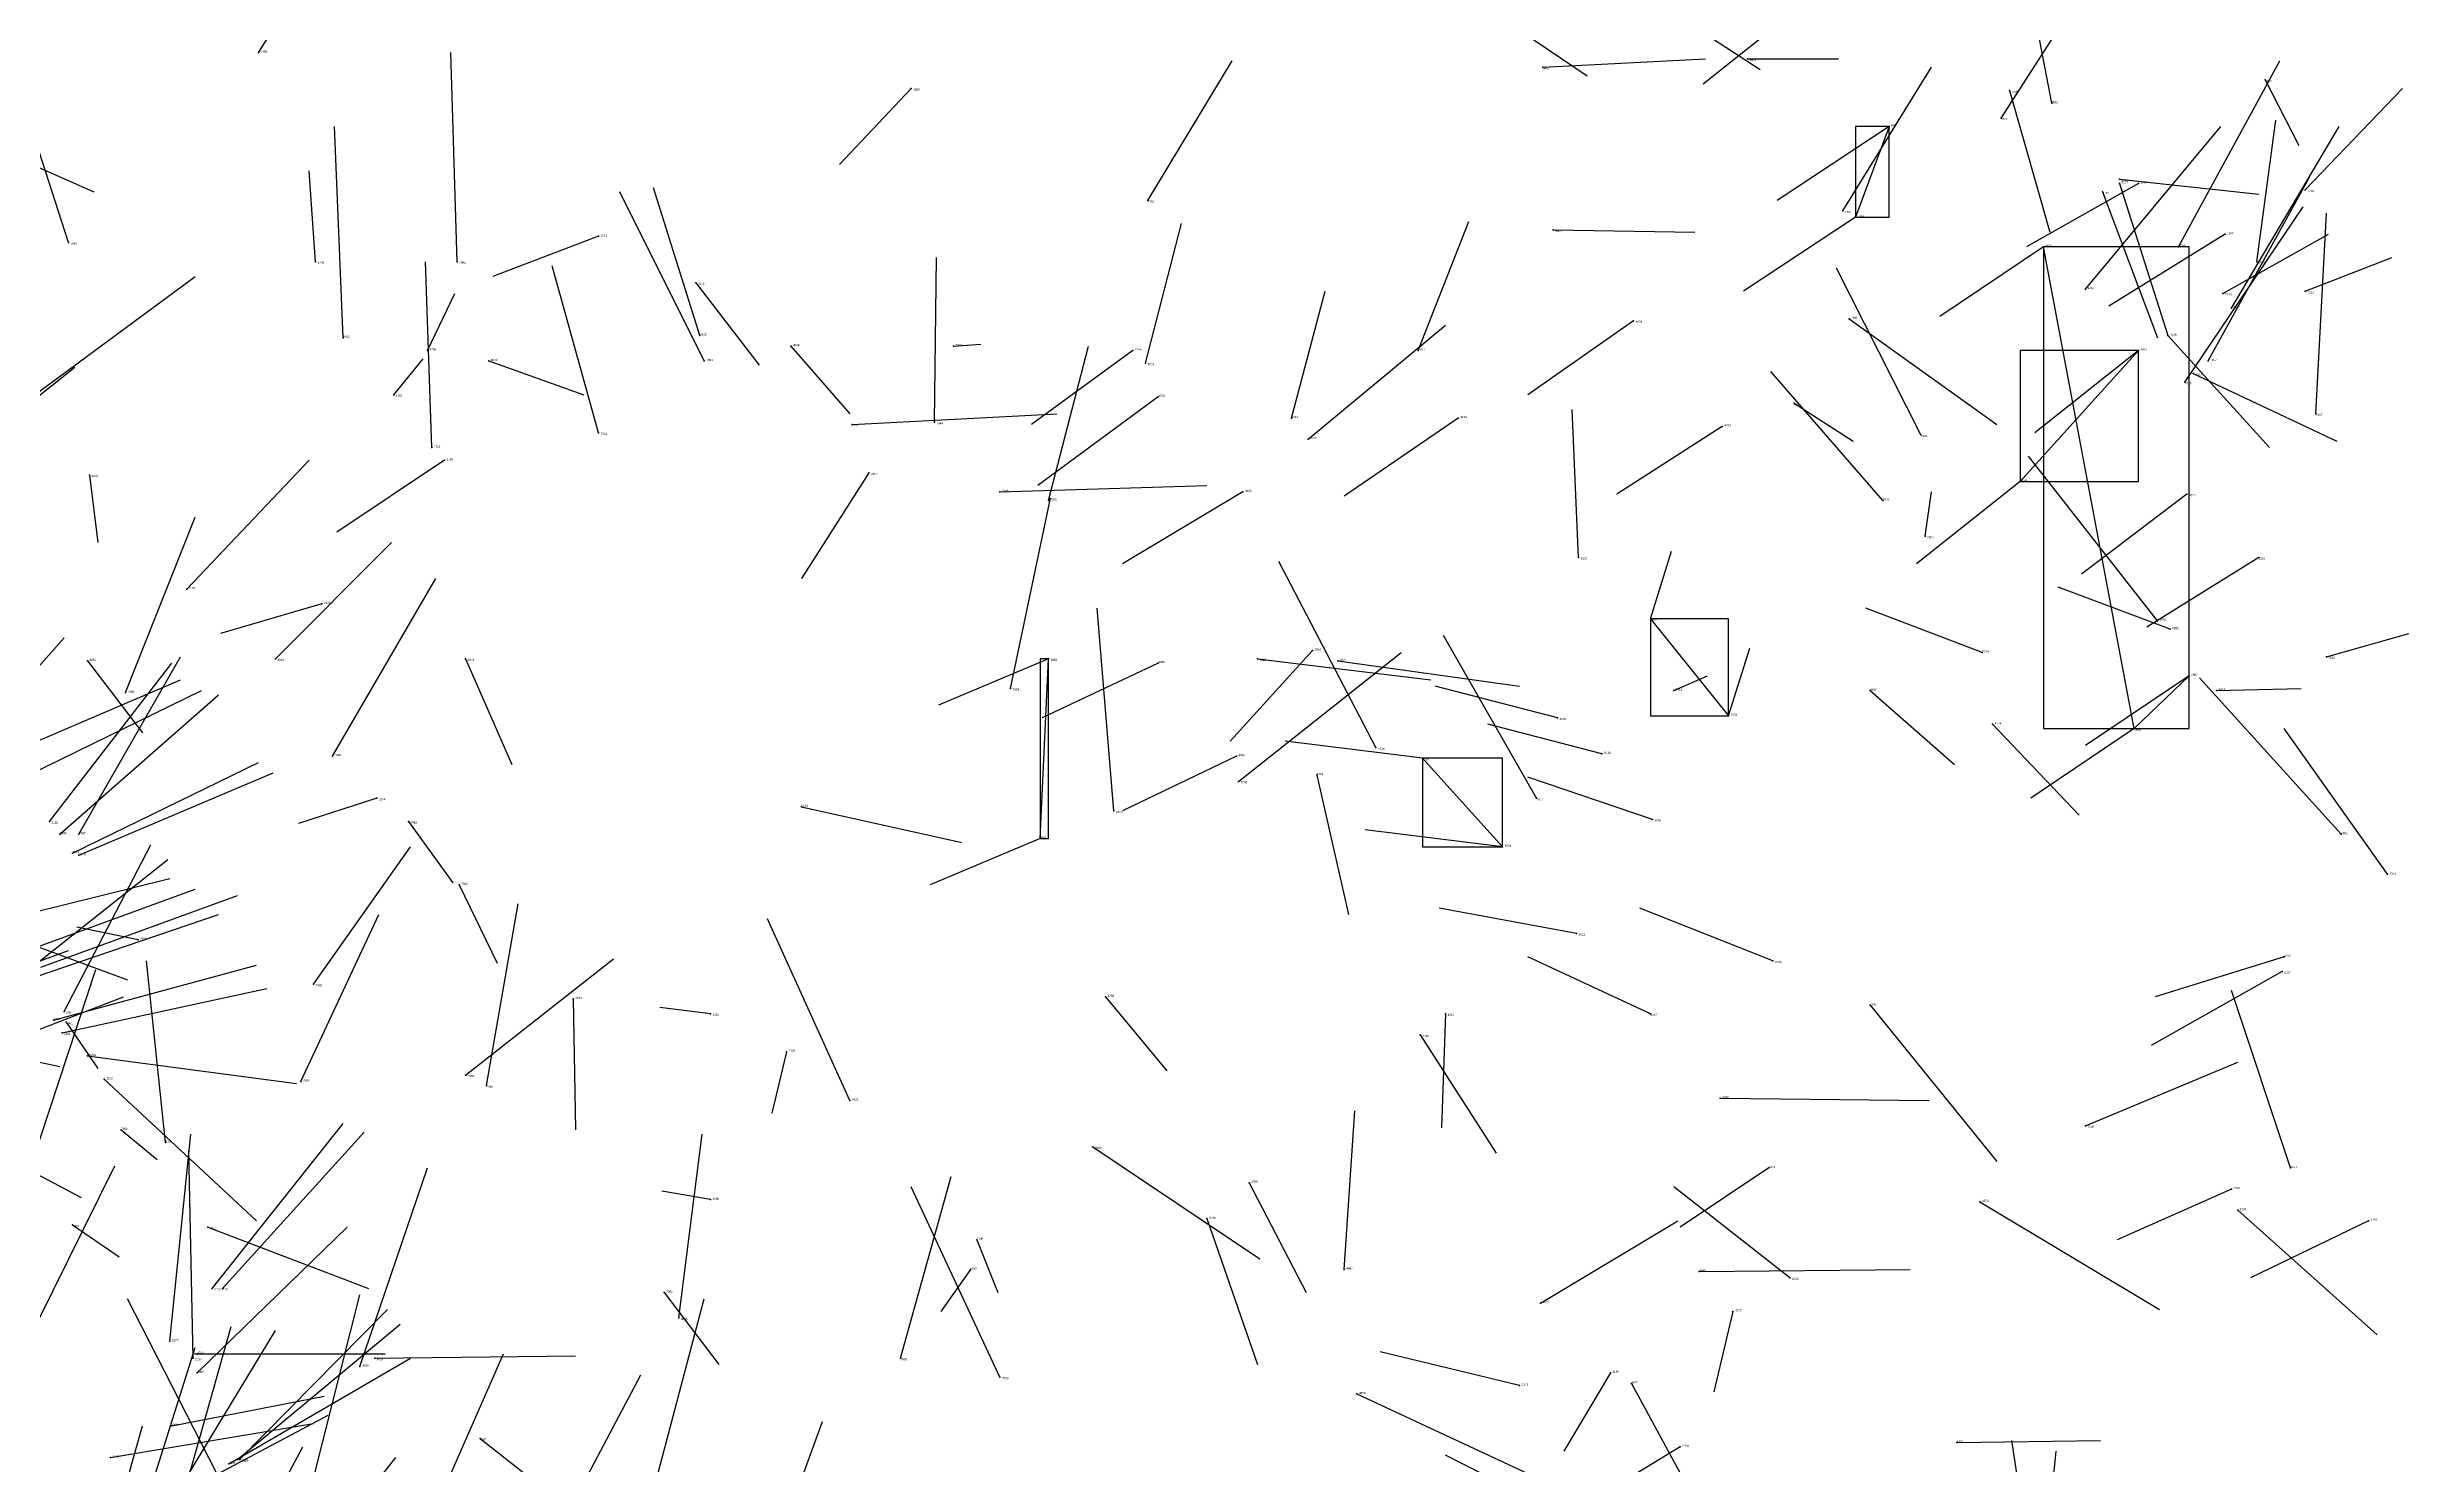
# Model space of a CAD drawing. Extents: x 59.1 to 70.8, y 600.3 to 605.1.
# Drawn here: x 67.913 to 69.031, y 603.293 to 603.964 of the extents above; entities that cross this region are included whole.
import ezdxf

# ---------------------------------------------------------------- set-up
doc = ezdxf.new("R2010")
doc.units = 0
for name, color, linetype in [('Clients', 3, 'CONTINUOUS'), ('Facilities', 3, 'CONTINUOUS'), ('Facilities_lines', 3, 'CONTINUOUS'), ('Min_max_boxes', 1, 'CONTINUOUS'), ('Normals', 1, 'CONTINUOUS'), ('Source_points', 5, 'CONTINUOUS'), ('Text', 3, 'CONTINUOUS')]:
    doc.layers.add(name, color=color, linetype=linetype)

msp = doc.modelspace()

# ---------------------------------------------------------------- linework, layer by layer
at = {"layer": 'Clients', "color": 5}
for p in [(68.769, 603.883, 449.325), (68.858, 603.869, 453.965), (68.903, 603.82, 454.016), (68.387, 603.674, 453.727), (68.927, 603.666, 453.85), (68.709, 603.647, 462.393), (68.564, 603.627, 460.548)]:
    msp.add_point(p, dxfattribs=at)
at = {"layer": 'Facilities', "color": 3}
for p in [(68.013, 603.961, 453.379), (68.621, 603.954, 457.653), (68.718, 603.958, 457.658), (68.322, 603.944, 449.157), (68.842, 603.943, 456.267), (68.963, 603.948, 458.325), (68.838, 603.93, 456.405), (68.862, 603.937, 456.297), (68.785, 603.926, 449.372), (68.886, 603.895, 456.29), (68.894, 603.901, 457.638), (68.894, 603.899, 456.349), (68.903, 603.899, 449.583), (68.982, 603.896, 462.203), (68.434, 603.891, 459.674), (68.763, 603.886, 459.354), (68.174, 603.874, 448.807), (68.626, 603.877, 457.707), (68.944, 603.875, 449.436), (67.923, 603.871, 458.305), (68.04, 603.862, 458.394), (68.107, 603.862, 460.054), (68.922, 603.869, 456.406), (68.959, 603.862, 461.952), (68.22, 603.852, 456.594), (68.878, 603.849, 456.423), (68.943, 603.847, 462.21), (68.947, 603.84, 456.461), (68.982, 603.848, 462.328), (68.222, 603.827, 459.675), (68.664, 603.834, 453.833), (68.766, 603.835, 459.864), (68.917, 603.827, 456.339), (68.053, 603.826, 459.905), (68.093, 603.82, 458.439), (68.265, 603.822, 456.643), (68.342, 603.822, 458.598), (68.427, 603.82, 449.143), (68.562, 603.82, 459.657), (68.122, 603.815, 458.681), (68.224, 603.815, 459.409), (68.433, 603.814, 456.213), (68.925, 603.805, 456.496), (68.929, 603.809, 460.822), (68.936, 603.815, 456.559), (68.077, 603.799, 458.459), (68.439, 603.798, 453.722), (68.74, 603.795, 457.448), (68.294, 603.785, 460.241), (68.333, 603.786, 459.728), (68.502, 603.788, 456.24), (68.581, 603.788, 453.903), (68.706, 603.784, 453.828), (68.987, 603.79, 456.573), (68.095, 603.774, 456.308), (68.174, 603.781, 459.666), (68.51, 603.778, 459.869), (68.8, 603.78, 461.669), (67.933, 603.761, 457.614), (68.101, 603.768, 448.768), (68.302, 603.762, 449.123), (68.364, 603.753, 460.276), (68.387, 603.749, 459.697), (68.479, 603.753, 453.782), (68.782, 603.749, 459.804), (68.847, 603.758, 454.044), (68.926, 603.752, 454.008), (68.802, 603.732, 462.229), (68.638, 603.722, 456.179), (68.96, 603.722, 449.292), (67.979, 603.707, 448.683), (68.043, 603.7, 448.784), (68.672, 603.693, 462.345), (68.912, 603.692, 459.78), (68.918, 603.688, 460.861), (67.932, 603.673, 458.549), (68.021, 603.674, 461.63), (68.111, 603.674, 458.625), (68.439, 603.672, 453.763), (68.486, 603.674, 460.522), (68.512, 603.678, 449.034), (68.524, 603.673, 460.5), (68.829, 603.677, 460.907), (68.992, 603.675, 457.516), (68.369, 603.66, 459.948), (67.95, 603.658, 461.454), (68.683, 603.659, 462.295), (68.776, 603.659, 457.585), (68.94, 603.659, 457.67), (68.628, 603.646, 460.643), (68.834, 603.643, 458.25), (68.901, 603.641, 453.915), (68.048, 603.628, 461.494), (68.476, 603.628, 453.686), (68.542, 603.632, 462.097), (68.649, 603.629, 460.64), (68.477, 603.616, 459.945), (68.514, 603.619, 457.183), (68.069, 603.608, 448.924), (68.27, 603.604, 461.587), (68.618, 603.608, 462.133), (67.914, 603.597, 452.483), (68.084, 603.597, 458.516), (68.418, 603.602, 456.309), (68.673, 603.598, 460.762), (67.919, 603.591, 461.259), (67.925, 603.582, 451.204), (67.928, 603.591, 461.484), (67.928, 603.581, 451.141), (68.383, 603.589, 453.726), (68.602, 603.585, 460.596), (68.999, 603.591, 457.03), (69.021, 603.572, 457.376), (68.108, 603.567, 458.507), (67.956, 603.541, 448.946), (68.637, 603.544, 460.646), (68.73, 603.531, 460.799), (68.971, 603.526, 448.705), (68.972, 603.533, 453.846), (68.039, 603.52, 461.852), (68.414, 603.514, 458.45), (67.916, 603.503, 451.209), (67.921, 603.507, 461.77), (68.162, 603.513, 457.299), (68.227, 603.506, 449.021), (68.575, 603.506, 457.218), (68.672, 603.506, 460.841), (68.776, 603.51, 459.813), (67.92, 603.497, 451.143), (67.922, 603.502, 458.487), (68.563, 603.496, 458.338), (67.932, 603.486, 451.078), (68.263, 603.488, 448.742), (67.94, 603.475, 451.013), (68.033, 603.474, 461.79), (68.111, 603.477, 461.871), (68.121, 603.472, 462.708), (68.293, 603.465, 457.765), (68.705, 603.466, 457.714), (67.948, 603.451, 458.536), (68.878, 603.453, 449.096), (67.969, 603.445, 450.885), (68.408, 603.443, 460.005), (68.482, 603.426, 458.448), (68.728, 603.433, 449.201), (68.975, 603.433, 457.347), (68.227, 603.418, 449.017), (68.828, 603.417, 457.568), (68.947, 603.423, 449.133), (67.925, 603.406, 458.499), (67.989, 603.405, 455.33), (68.462, 603.409, 458.261), (68.95, 603.413, 458.219), (69.012, 603.408, 449.29), (68.353, 603.399, 448.765), (68.35, 603.385, 448.954), (68.527, 603.385, 457.277), (68.695, 603.384, 457.622), (68.738, 603.381, 460.959), (67.991, 603.376, 450.374), (67.996, 603.376, 450.531), (68.205, 603.374, 458.471), (68.62, 603.369, 449.02), (68.212, 603.362, 457.225), (68.711, 603.365, 457.207), (67.971, 603.351, 450.784), (67.982, 603.343, 450.721), (67.983, 603.345, 455.076), (67.984, 603.336, 450.468), (68.061, 603.339, 457.389), (68.068, 603.343, 461.444), (68.317, 603.343, 461.638), (68.653, 603.336, 448.526), (68.364, 603.334, 462.476), (68.533, 603.326, 457.843), (68.61, 603.33, 448.976), (68.663, 603.331, 457.205), (67.972, 603.311, 459.668), (68.118, 603.305, 460.813), (68.817, 603.303, 457.269), (67.943, 603.296, 455.083), (67.999, 603.293, 450.363), (68.003, 603.295, 450.533), (68.004, 603.295, 450.447), (68.686, 603.301, 448.556)]:
    msp.add_point(p, dxfattribs=at)
at = {"layer": 'Facilities_lines', "color": 3}
for p, q in [((68.785, 603.926, 449.372), (68.769, 603.883, 449.325)), ((68.901, 603.641, 453.915), (68.858, 603.869, 453.965)), ((68.847, 603.758, 454.044), (68.903, 603.82, 454.016)), ((68.672, 603.693, 462.345), (68.709, 603.647, 462.393)), ((68.383, 603.589, 453.726), (68.387, 603.674, 453.727)), ((68.901, 603.641, 453.915), (68.927, 603.666, 453.85)), ((68.602, 603.585, 460.596), (68.564, 603.627, 460.548))]:
    msp.add_line(p, q, dxfattribs=at)
at = {"layer": 'Min_max_boxes', "color": 1}
for p, q in [((68.785, 603.926, 449.325), (68.769, 603.926, 449.325)), ((68.769, 603.926, 449.325), (68.769, 603.883, 449.325)), ((68.785, 603.926, 449.372), (68.769, 603.926, 449.372)), ((68.769, 603.926, 449.372), (68.769, 603.883, 449.372)), ((68.769, 603.926, 449.325), (68.769, 603.926, 449.372)), ((68.785, 603.883, 449.325), (68.785, 603.926, 449.325)), ((68.785, 603.883, 449.372), (68.785, 603.926, 449.372)), ((68.785, 603.926, 449.325), (68.785, 603.926, 449.372)), ((68.769, 603.883, 449.325), (68.785, 603.883, 449.325)), ((68.769, 603.883, 449.372), (68.785, 603.883, 449.372)), ((68.769, 603.883, 449.325), (68.769, 603.883, 449.372)), ((68.785, 603.883, 449.325), (68.785, 603.883, 449.372)), ((68.927, 603.869, 453.85), (68.858, 603.869, 453.85)), ((68.858, 603.869, 453.85), (68.858, 603.641, 453.85)), ((68.927, 603.869, 453.965), (68.858, 603.869, 453.965)), ((68.858, 603.869, 453.965), (68.858, 603.641, 453.965)), ((68.858, 603.869, 453.85), (68.858, 603.869, 453.965)), ((68.927, 603.641, 453.85), (68.927, 603.869, 453.85)), ((68.927, 603.641, 453.965), (68.927, 603.869, 453.965)), ((68.927, 603.869, 453.85), (68.927, 603.869, 453.965)), ((68.903, 603.82, 454.016), (68.847, 603.82, 454.016)), ((68.847, 603.82, 454.016), (68.847, 603.758, 454.016)), ((68.903, 603.82, 454.044), (68.847, 603.82, 454.044)), ((68.847, 603.82, 454.044), (68.847, 603.758, 454.044)), ((68.847, 603.82, 454.016), (68.847, 603.82, 454.044)), ((68.903, 603.758, 454.016), (68.903, 603.82, 454.016)), ((68.903, 603.758, 454.044), (68.903, 603.82, 454.044)), ((68.903, 603.82, 454.016), (68.903, 603.82, 454.044)), ((68.847, 603.758, 454.016), (68.903, 603.758, 454.016)), ((68.847, 603.758, 454.044), (68.903, 603.758, 454.044)), ((68.847, 603.758, 454.016), (68.847, 603.758, 454.044)), ((68.903, 603.758, 454.016), (68.903, 603.758, 454.044)), ((68.709, 603.693, 462.345), (68.672, 603.693, 462.345)), ((68.672, 603.693, 462.345), (68.672, 603.647, 462.345)), ((68.709, 603.693, 462.393), (68.672, 603.693, 462.393)), ((68.672, 603.693, 462.393), (68.672, 603.647, 462.393)), ((68.672, 603.693, 462.345), (68.672, 603.693, 462.393)), ((68.709, 603.647, 462.345), (68.709, 603.693, 462.345)), ((68.709, 603.647, 462.393), (68.709, 603.693, 462.393)), ((68.709, 603.693, 462.345), (68.709, 603.693, 462.393)), ((68.387, 603.674, 453.726), (68.383, 603.674, 453.726)), ((68.383, 603.674, 453.726), (68.383, 603.589, 453.726)), ((68.387, 603.674, 453.727), (68.383, 603.674, 453.727)), ((68.383, 603.674, 453.727), (68.383, 603.589, 453.727)), ((68.383, 603.674, 453.726), (68.383, 603.674, 453.727)), ((68.387, 603.589, 453.726), (68.387, 603.674, 453.726)), ((68.387, 603.589, 453.727), (68.387, 603.674, 453.727)), ((68.387, 603.674, 453.726), (68.387, 603.674, 453.727)), ((68.672, 603.647, 462.345), (68.709, 603.647, 462.345)), ((68.672, 603.647, 462.393), (68.709, 603.647, 462.393)), ((68.672, 603.647, 462.345), (68.672, 603.647, 462.393)), ((68.709, 603.647, 462.345), (68.709, 603.647, 462.393)), ((68.858, 603.641, 453.85), (68.927, 603.641, 453.85)), ((68.858, 603.641, 453.965), (68.927, 603.641, 453.965)), ((68.858, 603.641, 453.85), (68.858, 603.641, 453.965)), ((68.927, 603.641, 453.85), (68.927, 603.641, 453.965)), ((68.602, 603.627, 460.548), (68.564, 603.627, 460.548)), ((68.564, 603.627, 460.548), (68.564, 603.585, 460.548)), ((68.602, 603.627, 460.596), (68.564, 603.627, 460.596)), ((68.564, 603.627, 460.596), (68.564, 603.585, 460.596)), ((68.564, 603.627, 460.548), (68.564, 603.627, 460.596)), ((68.602, 603.585, 460.548), (68.602, 603.627, 460.548)), ((68.602, 603.585, 460.596), (68.602, 603.627, 460.596)), ((68.602, 603.627, 460.548), (68.602, 603.627, 460.596)), ((68.383, 603.589, 453.726), (68.387, 603.589, 453.726)), ((68.383, 603.589, 453.727), (68.387, 603.589, 453.727)), ((68.383, 603.589, 453.726), (68.383, 603.589, 453.727)), ((68.387, 603.589, 453.726), (68.387, 603.589, 453.727)), ((68.564, 603.585, 460.548), (68.602, 603.585, 460.548)), ((68.564, 603.585, 460.596), (68.602, 603.585, 460.596)), ((68.564, 603.585, 460.548), (68.564, 603.585, 460.596)), ((68.602, 603.585, 460.548), (68.602, 603.585, 460.596))]:
    msp.add_line(p, q, dxfattribs=at)
at = {"layer": 'Normals', "color": 1}
for p, q in [((68.013, 603.961, 453.379), (68.054, 604.026, 453.315)), ((68.838, 603.93, 456.405), (68.892, 604.014, 456.417)), ((68.862, 603.937, 456.297), (68.848, 604.01, 456.364)), ((68.664, 603.992, 460.587), (68.724, 603.953, 460.517)), ((68.741, 603.981, 453.99), (68.697, 603.946, 454.073)), ((68.107, 603.862, 460.054), (68.104, 603.961, 460.041)), ((68.611, 603.971, 457.437), (68.642, 603.95, 457.53)), ((68.434, 603.891, 459.674), (68.474, 603.957, 459.738)), ((68.621, 603.954, 457.653), (68.698, 603.958, 457.717)), ((68.718, 603.958, 457.658), (68.761, 603.958, 457.748)), ((68.763, 603.886, 459.354), (68.805, 603.954, 459.414)), ((68.922, 603.869, 456.406), (68.97, 603.957, 456.412)), ((68.322, 603.944, 449.157), (68.288, 603.908, 449.244)), ((68.842, 603.943, 456.267), (68.861, 603.876, 456.195)), ((68.963, 603.948, 458.325), (68.979, 603.917, 458.419)), ((68.982, 603.896, 462.203), (69.028, 603.944, 462.278)), ((68.959, 603.862, 461.952), (68.968, 603.929, 462.026)), ((67.883, 603.918, 455.638), (67.935, 603.895, 455.72)), ((67.923, 603.871, 458.305), (67.906, 603.924, 458.388)), ((68.053, 603.826, 459.905), (68.049, 603.926, 459.907)), ((68.785, 603.926, 449.372), (68.732, 603.891, 449.449)), ((68.878, 603.849, 456.423), (68.942, 603.926, 456.418)), ((68.947, 603.84, 456.461), (68.998, 603.926, 456.458)), ((68.04, 603.862, 458.394), (68.037, 603.905, 458.484)), ((68.224, 603.815, 459.409), (68.184, 603.895, 459.455)), ((68.222, 603.827, 459.675), (68.2, 603.897, 459.743)), ((68.903, 603.899, 449.583), (68.85, 603.869, 449.662)), ((68.886, 603.895, 456.29), (68.912, 603.826, 456.222)), ((68.894, 603.901, 457.638), (68.96, 603.894, 457.713)), ((68.894, 603.899, 456.349), (68.917, 603.827, 456.283)), ((68.936, 603.815, 456.559), (68.984, 603.902, 456.568)), ((68.769, 603.883, 449.325), (68.716, 603.848, 449.402)), ((68.925, 603.805, 456.496), (68.981, 603.888, 456.496)), ((68.987, 603.79, 456.573), (68.992, 603.885, 456.605)), ((68.174, 603.874, 448.807), (68.124, 603.855, 448.891)), ((68.433, 603.814, 456.213), (68.45, 603.88, 456.286)), ((68.562, 603.82, 459.657), (68.586, 603.881, 459.732)), ((68.626, 603.877, 457.707), (68.693, 603.876, 457.781)), ((68.944, 603.875, 449.436), (68.889, 603.841, 449.513)), ((68.943, 603.847, 462.21), (68.993, 603.875, 462.292)), ((68.095, 603.774, 456.308), (68.092, 603.862, 456.261)), ((68.333, 603.786, 459.728), (68.334, 603.864, 459.791)), ((68.858, 603.869, 453.965), (68.809, 603.836, 454.046)), ((68.982, 603.848, 462.328), (69.023, 603.864, 462.418)), ((67.903, 603.796, 456.597), (67.983, 603.855, 456.585)), ((68.174, 603.781, 459.666), (68.152, 603.86, 459.724)), ((68.22, 603.852, 456.594), (68.25, 603.813, 456.681)), ((68.8, 603.78, 461.669), (68.76, 603.859, 461.623)), ((68.093, 603.82, 458.439), (68.106, 603.847, 458.534)), ((68.502, 603.788, 456.24), (68.518, 603.848, 456.318)), ((68.51, 603.778, 459.869), (68.575, 603.832, 459.922)), ((68.664, 603.834, 453.833), (68.614, 603.799, 453.912)), ((68.766, 603.835, 459.864), (68.836, 603.785, 459.814)), ((68.917, 603.827, 456.339), (68.965, 603.774, 456.269)), ((68.077, 603.799, 458.459), (68.091, 603.816, 458.557)), ((68.265, 603.822, 456.643), (68.293, 603.79, 456.733)), ((68.342, 603.822, 458.598), (68.355, 603.823, 458.697)), ((68.427, 603.82, 449.143), (68.379, 603.785, 449.224)), ((68.387, 603.749, 459.697), (68.406, 603.822, 459.762)), ((68.903, 603.82, 454.016), (68.854, 603.781, 454.094)), ((67.853, 603.754, 452.47), (67.926, 603.812, 452.433)), ((68.122, 603.815, 458.681), (68.167, 603.799, 458.769)), ((68.782, 603.749, 459.804), (68.729, 603.81, 459.863)), ((68.929, 603.809, 460.822), (68.997, 603.777, 460.755)), ((68.439, 603.798, 453.722), (68.382, 603.756, 453.793)), ((68.74, 603.795, 457.448), (68.768, 603.777, 457.542)), ((68.294, 603.785, 460.241), (68.391, 603.79, 460.217)), ((68.581, 603.788, 453.903), (68.527, 603.751, 453.978)), ((68.638, 603.722, 456.179), (68.635, 603.792, 456.251)), ((68.706, 603.784, 453.828), (68.656, 603.752, 453.909)), ((67.933, 603.761, 457.614), (67.937, 603.729, 457.709)), ((67.979, 603.707, 448.683), (68.037, 603.768, 448.629)), ((68.101, 603.768, 448.768), (68.05, 603.734, 448.847)), ((68.302, 603.762, 449.123), (68.27, 603.712, 449.204)), ((68.912, 603.692, 459.78), (68.851, 603.77, 459.794)), ((68.364, 603.753, 460.276), (68.462, 603.756, 460.256)), ((68.369, 603.66, 459.948), (68.388, 603.75, 459.986)), ((68.479, 603.753, 453.782), (68.422, 603.719, 453.857)), ((68.847, 603.758, 454.044), (68.798, 603.719, 454.122)), ((68.802, 603.732, 462.229), (68.805, 603.753, 462.327)), ((68.926, 603.752, 454.008), (68.876, 603.714, 454.086)), ((67.95, 603.658, 461.454), (67.983, 603.741, 461.5)), ((68.021, 603.674, 461.63), (68.076, 603.729, 461.567)), ((68.542, 603.632, 462.097), (68.496, 603.72, 462.085)), ((68.672, 603.693, 462.345), (68.682, 603.725, 462.439)), ((68.96, 603.722, 449.292), (68.907, 603.689, 449.37)), ((68.048, 603.628, 461.494), (68.097, 603.712, 461.517)), ((68.918, 603.688, 460.861), (68.865, 603.708, 460.943)), ((68.043, 603.7, 448.784), (67.995, 603.686, 448.871)), ((68.418, 603.602, 456.309), (68.41, 603.698, 456.336)), ((68.829, 603.677, 460.907), (68.774, 603.698, 460.988)), ((67.867, 603.623, 450.921), (67.921, 603.684, 450.863)), ((68.618, 603.608, 462.133), (68.574, 603.685, 462.088)), ((68.992, 603.675, 457.516), (69.031, 603.686, 457.607)), ((67.914, 603.597, 452.483), (67.972, 603.672, 452.452)), ((67.928, 603.591, 461.484), (67.976, 603.675, 461.511)), ((67.932, 603.673, 458.549), (67.958, 603.639, 458.639)), ((68.111, 603.674, 458.625), (68.133, 603.624, 458.709)), ((68.387, 603.674, 453.727), (68.335, 603.652, 453.809)), ((68.439, 603.672, 453.763), (68.384, 603.646, 453.843)), ((68.512, 603.678, 449.034), (68.473, 603.635, 449.115)), ((68.477, 603.616, 459.945), (68.554, 603.677, 459.964)), ((68.486, 603.674, 460.522), (68.568, 603.664, 460.465)), ((68.524, 603.673, 460.5), (68.61, 603.661, 460.45)), ((68.709, 603.647, 462.393), (68.719, 603.679, 462.487)), ((67.887, 603.626, 451.468), (67.976, 603.664, 451.493)), ((68.628, 603.646, 460.643), (68.57, 603.661, 460.723)), ((68.683, 603.659, 462.295), (68.699, 603.666, 462.393)), ((68.927, 603.666, 453.85), (68.878, 603.633, 453.931)), ((68.999, 603.591, 457.03), (68.932, 603.665, 457.025)), ((68.94, 603.659, 457.67), (68.98, 603.66, 457.762)), ((67.898, 603.616, 451.4), (67.986, 603.659, 451.419)), ((67.919, 603.591, 461.259), (67.994, 603.657, 461.265)), ((68.776, 603.659, 457.585), (68.816, 603.624, 457.67)), ((68.649, 603.629, 460.64), (68.595, 603.643, 460.723)), ((68.834, 603.643, 458.25), (68.875, 603.6, 458.331)), ((68.901, 603.641, 453.915), (68.852, 603.608, 453.996)), ((69.021, 603.572, 457.376), (68.972, 603.641, 457.322)), ((68.476, 603.628, 453.686), (68.422, 603.602, 453.766)), ((68.564, 603.627, 460.548), (68.499, 603.635, 460.624)), ((67.925, 603.582, 451.204), (68.013, 603.625, 451.222)), ((67.928, 603.581, 451.141), (68.02, 603.62, 451.151)), ((68.514, 603.619, 457.183), (68.529, 603.553, 457.257)), ((68.673, 603.598, 460.762), (68.614, 603.618, 460.84)), ((68.069, 603.608, 448.924), (68.032, 603.596, 449.016)), ((68.27, 603.604, 461.587), (68.346, 603.587, 461.525)), ((68.084, 603.597, 458.516), (68.105, 603.568, 458.609)), ((68.602, 603.585, 460.596), (68.537, 603.593, 460.672)), ((67.921, 603.507, 461.77), (67.962, 603.586, 461.725)), ((68.039, 603.52, 461.852), (68.085, 603.585, 461.791)), ((68.383, 603.589, 453.726), (68.331, 603.567, 453.808)), ((67.878, 603.547, 451.406), (67.971, 603.57, 451.434)), ((67.893, 603.518, 461.257), (67.97, 603.579, 461.236)), ((67.89, 603.531, 451.341), (67.983, 603.565, 451.358)), ((67.91, 603.528, 451.344), (68.003, 603.562, 451.361)), ((68.108, 603.567, 458.507), (68.126, 603.53, 458.598)), ((67.878, 603.549, 455.362), (67.951, 603.522, 455.425)), ((67.9, 603.521, 451.274), (67.994, 603.553, 451.285)), ((68.033, 603.474, 461.79), (68.07, 603.553, 461.742)), ((68.121, 603.472, 462.708), (68.136, 603.558, 462.757)), ((68.293, 603.465, 457.765), (68.254, 603.551, 457.799)), ((68.637, 603.544, 460.646), (68.572, 603.556, 460.721)), ((68.73, 603.531, 460.799), (68.667, 603.556, 460.872)), ((67.956, 603.541, 448.946), (67.927, 603.547, 449.041)), ((67.833, 603.503, 451.441), (67.923, 603.536, 451.471)), ((67.905, 603.433, 462.095), (67.936, 603.527, 462.083)), ((67.916, 603.503, 451.209), (68.012, 603.529, 451.221)), ((67.969, 603.445, 450.885), (67.96, 603.531, 450.835)), ((68.111, 603.477, 461.871), (68.181, 603.532, 461.826)), ((68.672, 603.506, 460.841), (68.614, 603.533, 460.918)), ((68.971, 603.526, 448.705), (68.909, 603.491, 448.775)), ((68.972, 603.533, 453.846), (68.911, 603.514, 453.923)), ((67.856, 603.478, 451.311), (67.949, 603.514, 451.323)), ((67.92, 603.497, 451.143), (68.017, 603.518, 451.153)), ((68.414, 603.514, 458.45), (68.443, 603.479, 458.539)), ((68.975, 603.433, 457.347), (68.947, 603.517, 457.301)), ((68.162, 603.513, 457.299), (68.163, 603.451, 457.378)), ((68.227, 603.506, 449.021), (68.203, 603.509, 449.118)), ((68.575, 603.506, 457.218), (68.573, 603.452, 457.302)), ((68.776, 603.51, 459.813), (68.836, 603.436, 459.784)), ((67.84, 603.498, 455.329), (67.919, 603.481, 455.388)), ((67.922, 603.502, 458.487), (67.937, 603.48, 458.583)), ((68.563, 603.496, 458.338), (68.599, 603.44, 458.413)), ((67.932, 603.486, 451.078), (68.031, 603.473, 451.07)), ((68.263, 603.488, 448.742), (68.256, 603.459, 448.838)), ((68.878, 603.453, 449.096), (68.95, 603.483, 449.034)), ((67.94, 603.475, 451.013), (68.012, 603.408, 451.032)), ((68.527, 603.385, 457.277), (68.532, 603.46, 457.212)), ((68.705, 603.466, 457.714), (68.804, 603.465, 457.726)), ((67.859, 603.456, 455.378), (67.929, 603.419, 455.439)), ((67.948, 603.451, 458.536), (67.965, 603.437, 458.634)), ((67.971, 603.351, 450.784), (67.981, 603.449, 450.767)), ((67.991, 603.376, 450.374), (68.053, 603.454, 450.362)), ((67.996, 603.376, 450.531), (68.063, 603.45, 450.528)), ((68.212, 603.362, 457.225), (68.223, 603.449, 457.176)), ((67.982, 603.343, 450.721), (67.98, 603.441, 450.703)), ((68.408, 603.443, 460.005), (68.487, 603.39, 459.974)), ((67.901, 603.345, 457.314), (67.945, 603.434, 457.325)), ((68.061, 603.339, 457.389), (68.093, 603.433, 457.379)), ((68.317, 603.343, 461.638), (68.341, 603.429, 461.593)), ((68.482, 603.426, 458.448), (68.509, 603.374, 458.529)), ((68.728, 603.433, 449.201), (68.686, 603.405, 449.287)), ((68.227, 603.418, 449.017), (68.204, 603.422, 449.114)), ((68.364, 603.334, 462.476), (68.322, 603.424, 462.479)), ((68.738, 603.381, 460.959), (68.683, 603.424, 461.03)), ((68.828, 603.417, 457.568), (68.913, 603.366, 457.554)), ((68.947, 603.423, 449.133), (68.893, 603.399, 449.213)), ((67.925, 603.406, 458.499), (67.947, 603.391, 458.595)), ((67.984, 603.336, 450.468), (68.055, 603.405, 450.454)), ((67.989, 603.405, 455.33), (68.065, 603.376, 455.389)), ((68.462, 603.409, 458.261), (68.486, 603.34, 458.329)), ((68.62, 603.369, 449.02), (68.685, 603.408, 448.955)), ((68.95, 603.413, 458.219), (69.016, 603.354, 458.266)), ((69.012, 603.408, 449.29), (68.956, 603.381, 449.368)), ((68.353, 603.399, 448.765), (68.363, 603.374, 448.861)), ((68.35, 603.385, 448.954), (68.336, 603.365, 449.051)), ((68.695, 603.384, 457.622), (68.795, 603.385, 457.625)), ((67.993, 603.289, 450.65), (67.951, 603.371, 450.61)), ((68.039, 603.286, 462.922), (68.061, 603.373, 462.967)), ((68.202, 603.288, 461.369), (68.224, 603.371, 461.317)), ((68.205, 603.374, 458.471), (68.231, 603.34, 458.562)), ((67.975, 603.269, 462.859), (68, 603.358, 462.896)), ((68.003, 603.295, 450.533), (68.08, 603.359, 450.527)), ((68.004, 603.295, 450.447), (68.074, 603.366, 450.438)), ((68.711, 603.365, 457.207), (68.702, 603.327, 457.299)), ((67.953, 603.253, 450.053), (67.983, 603.348, 450.045)), ((67.969, 603.27, 450.127), (68.021, 603.356, 450.125)), ((67.983, 603.345, 455.076), (68.073, 603.345, 455.033)), ((67.999, 603.293, 450.363), (68.085, 603.343, 450.351)), ((68.068, 603.343, 461.444), (68.163, 603.344, 461.412)), ((68.089, 603.254, 457.327), (68.129, 603.345, 457.324)), ((68.151, 603.254, 461.312), (68.194, 603.335, 461.273)), ((68.61, 603.33, 448.976), (68.544, 603.346, 449.049)), ((68.653, 603.336, 448.526), (68.631, 603.299, 448.616)), ((67.972, 603.311, 459.668), (68.044, 603.325, 459.6)), ((68.533, 603.326, 457.843), (68.621, 603.285, 457.865)), ((68.663, 603.331, 457.205), (68.689, 603.283, 457.289)), ((67.967, 603.274, 460.914), (68.046, 603.316, 460.869)), ((68.249, 603.228, 457.311), (68.28, 603.313, 457.267)), ((67.933, 603.222, 462.933), (67.958, 603.311, 462.97)), ((67.943, 603.296, 455.083), (68.039, 603.312, 455.062)), ((68.118, 603.305, 460.813), (68.165, 603.268, 460.893)), ((68.817, 603.303, 457.269), (68.885, 603.304, 457.196)), ((68.854, 603.232, 461.18), (68.843, 603.304, 461.249)), ((67.988, 603.215, 449.963), (68.034, 603.301, 449.941)), ((68.016, 603.217, 450.07), (68.078, 603.296, 450.075)), ((68.658, 603.255, 457.808), (68.575, 603.297, 457.771)), ((68.686, 603.301, 448.556), (68.65, 603.279, 448.647)), ((68.857, 603.228, 461.271), (68.864, 603.299, 461.341))]:
    msp.add_line(p, q, dxfattribs=at)
at = {"layer": 'Source_points', "color": 5}
for p in [(68.013, 603.961, 453.379), (68.621, 603.954, 457.653), (68.718, 603.958, 457.658), (68.322, 603.944, 449.157), (68.842, 603.943, 456.267), (68.963, 603.948, 458.325), (68.838, 603.93, 456.405), (68.862, 603.937, 456.297), (68.785, 603.926, 449.372), (68.886, 603.895, 456.29), (68.894, 603.901, 457.638), (68.894, 603.899, 456.349), (68.903, 603.899, 449.583), (68.982, 603.896, 462.203), (68.434, 603.891, 459.674), (68.763, 603.886, 459.354), (68.769, 603.883, 449.325), (68.174, 603.874, 448.807), (68.626, 603.877, 457.707), (68.944, 603.875, 449.436), (67.923, 603.871, 458.305), (68.04, 603.862, 458.394), (68.107, 603.862, 460.054), (68.858, 603.869, 453.965), (68.922, 603.869, 456.406), (68.959, 603.862, 461.952), (68.22, 603.852, 456.594), (68.878, 603.849, 456.423), (68.943, 603.847, 462.21), (68.947, 603.84, 456.461), (68.982, 603.848, 462.328), (68.222, 603.827, 459.675), (68.664, 603.834, 453.833), (68.766, 603.835, 459.864), (68.917, 603.827, 456.339), (68.053, 603.826, 459.905), (68.093, 603.82, 458.439), (68.265, 603.822, 456.643), (68.342, 603.822, 458.598), (68.427, 603.82, 449.143), (68.562, 603.82, 459.657), (68.903, 603.82, 454.016), (68.122, 603.815, 458.681), (68.224, 603.815, 459.409), (68.433, 603.814, 456.213), (68.925, 603.805, 456.496), (68.929, 603.809, 460.822), (68.936, 603.815, 456.559), (68.077, 603.799, 458.459), (68.439, 603.798, 453.722), (68.74, 603.795, 457.448), (68.294, 603.785, 460.241), (68.333, 603.786, 459.728), (68.502, 603.788, 456.24), (68.581, 603.788, 453.903), (68.706, 603.784, 453.828), (68.987, 603.79, 456.573), (68.095, 603.774, 456.308), (68.174, 603.781, 459.666), (68.51, 603.778, 459.869), (68.8, 603.78, 461.669), (67.933, 603.761, 457.614), (68.101, 603.768, 448.768), (68.302, 603.762, 449.123), (68.364, 603.753, 460.276), (68.387, 603.749, 459.697), (68.479, 603.753, 453.782), (68.782, 603.749, 459.804), (68.847, 603.758, 454.044), (68.926, 603.752, 454.008), (68.802, 603.732, 462.229), (68.638, 603.722, 456.179), (68.96, 603.722, 449.292), (67.979, 603.707, 448.683), (68.043, 603.7, 448.784), (68.672, 603.693, 462.345), (68.912, 603.692, 459.78), (68.918, 603.688, 460.861), (67.932, 603.673, 458.549), (68.021, 603.674, 461.63), (68.111, 603.674, 458.625), (68.387, 603.674, 453.727), (68.439, 603.672, 453.763), (68.486, 603.674, 460.522), (68.512, 603.678, 449.034), (68.524, 603.673, 460.5), (68.829, 603.677, 460.907), (68.992, 603.675, 457.516), (68.369, 603.66, 459.948), (68.927, 603.666, 453.85), (67.95, 603.658, 461.454), (68.683, 603.659, 462.295), (68.776, 603.659, 457.585), (68.94, 603.659, 457.67), (68.628, 603.646, 460.643), (68.709, 603.647, 462.393), (68.834, 603.643, 458.25), (68.901, 603.641, 453.915), (68.048, 603.628, 461.494), (68.476, 603.628, 453.686), (68.542, 603.632, 462.097), (68.564, 603.627, 460.548), (68.649, 603.629, 460.64), (68.477, 603.616, 459.945), (68.514, 603.619, 457.183), (68.069, 603.608, 448.924), (68.27, 603.604, 461.587), (68.618, 603.608, 462.133), (67.914, 603.597, 452.483), (68.084, 603.597, 458.516), (68.418, 603.602, 456.309), (68.673, 603.598, 460.762), (67.919, 603.591, 461.259), (67.925, 603.582, 451.204), (67.928, 603.591, 461.484), (67.928, 603.581, 451.141), (68.383, 603.589, 453.726), (68.602, 603.585, 460.596), (68.999, 603.591, 457.03), (69.021, 603.572, 457.376), (68.108, 603.567, 458.507), (67.956, 603.541, 448.946), (68.637, 603.544, 460.646), (68.73, 603.531, 460.799), (68.971, 603.526, 448.705), (68.972, 603.533, 453.846), (68.039, 603.52, 461.852), (68.414, 603.514, 458.45), (67.916, 603.503, 451.209), (67.921, 603.507, 461.77), (68.162, 603.513, 457.299), (68.227, 603.506, 449.021), (68.575, 603.506, 457.218), (68.672, 603.506, 460.841), (68.776, 603.51, 459.813), (67.92, 603.497, 451.143), (67.922, 603.502, 458.487), (68.563, 603.496, 458.338), (67.932, 603.486, 451.078), (68.263, 603.488, 448.742), (67.94, 603.475, 451.013), (68.033, 603.474, 461.79), (68.111, 603.477, 461.871), (68.121, 603.472, 462.708), (68.293, 603.465, 457.765), (68.705, 603.466, 457.714), (67.948, 603.451, 458.536), (68.878, 603.453, 449.096), (67.969, 603.445, 450.885), (68.408, 603.443, 460.005), (68.482, 603.426, 458.448), (68.728, 603.433, 449.201), (68.975, 603.433, 457.347), (68.227, 603.418, 449.017), (68.828, 603.417, 457.568), (68.947, 603.423, 449.133), (67.925, 603.406, 458.499), (67.989, 603.405, 455.33), (68.462, 603.409, 458.261), (68.95, 603.413, 458.219), (69.012, 603.408, 449.29), (68.353, 603.399, 448.765), (68.35, 603.385, 448.954), (68.527, 603.385, 457.277), (68.695, 603.384, 457.622), (68.738, 603.381, 460.959), (67.991, 603.376, 450.374), (67.996, 603.376, 450.531), (68.205, 603.374, 458.471), (68.62, 603.369, 449.02), (68.212, 603.362, 457.225), (68.711, 603.365, 457.207), (67.971, 603.351, 450.784), (67.982, 603.343, 450.721), (67.983, 603.345, 455.076), (67.984, 603.336, 450.468), (68.061, 603.339, 457.389), (68.068, 603.343, 461.444), (68.317, 603.343, 461.638), (68.653, 603.336, 448.526), (68.364, 603.334, 462.476), (68.533, 603.326, 457.843), (68.61, 603.33, 448.976), (68.663, 603.331, 457.205), (67.972, 603.311, 459.668), (68.118, 603.305, 460.813), (68.817, 603.303, 457.269), (67.943, 603.296, 455.083), (67.999, 603.293, 450.363), (68.003, 603.295, 450.533), (68.004, 603.295, 450.447), (68.686, 603.301, 448.556)]:
    msp.add_point(p, dxfattribs=at)

# ---------------------------------------------------------------- texts
at = {"layer": 'Text', "color": 3}
for s, p in [('5499', (68.014, 603.961, 453.379)), ('5465', (68.621, 603.953, 457.653)), ('5473', (68.719, 603.957, 457.658)), ('1969', (68.323, 603.943, 449.157)), ('5506', (68.843, 603.942, 456.267)), ('5493', (68.963, 603.947, 458.325)), ('5521', (68.838, 603.929, 456.405)), ('5510', (68.862, 603.937, 456.297)), ('1968', (68.785, 603.926, 449.372)), ('5176', (68.886, 603.894, 456.29)), ('5471', (68.895, 603.9, 457.638)), ('5177', (68.895, 603.899, 456.349)), ('1975', (68.904, 603.899, 449.583)), ('7738', (68.983, 603.895, 462.203)), ('7705', (68.434, 603.89, 459.674)), ('7750', (68.764, 603.885, 459.354)), ('1984', (68.77, 603.883, 449.325)), ('2011', (68.175, 603.874, 448.807)), ('5472', (68.627, 603.876, 457.707)), ('1993', (68.945, 603.875, 449.436)), ('4691', (67.924, 603.87, 458.305)), ('4783', (68.041, 603.861, 458.394)), ('7994', (68.108, 603.861, 460.054)), ('4859', (68.859, 603.869, 453.965)), ('4594', (68.922, 603.869, 456.406)), ('7895', (68.96, 603.861, 461.952)), ('4615', (68.221, 603.851, 456.594)), ('4664', (68.879, 603.849, 456.423)), ('7919', (68.944, 603.846, 462.21)), ('4597', (68.948, 603.84, 456.461)), ('7921', (68.983, 603.847, 462.328)), ('7942', (68.053, 603.826, 459.905)), ('7928', (68.222, 603.827, 459.675)), ('4679', (68.665, 603.833, 453.833)), ('7941', (68.767, 603.835, 459.864)), ('4598', (68.918, 603.827, 456.339)), ('4756', (68.094, 603.82, 458.439)), ('8049', (68.123, 603.815, 458.681)), ('7901', (68.225, 603.815, 459.409)), ('4638', (68.266, 603.822, 456.643)), ('7924', (68.343, 603.822, 458.598)), ('2026', (68.428, 603.82, 449.143)), ('7933', (68.562, 603.82, 459.657)), ('4631', (68.904, 603.82, 454.016)), ('4617', (68.937, 603.815, 456.559)), ('4591', (68.434, 603.813, 456.213)), ('4595', (68.925, 603.804, 456.496)), ('8012', (68.93, 603.808, 460.822)), ('4787', (68.078, 603.798, 458.459)), ('4678', (68.439, 603.798, 453.722)), ('4657', (68.74, 603.794, 457.448)), ('7997', (68.294, 603.784, 460.241)), ('7944', (68.334, 603.785, 459.728)), ('4593', (68.502, 603.788, 456.24)), ('4619', (68.582, 603.788, 453.903)), ('4763', (68.707, 603.784, 453.828)), ('4637', (68.987, 603.789, 456.573)), ('4782', (68.096, 603.774, 456.308)), ('7931', (68.175, 603.78, 459.666)), ('7952', (68.511, 603.778, 459.869)), ('7905', (68.8, 603.779, 461.669)), ('4640', (67.934, 603.76, 457.614)), ('2189', (68.102, 603.768, 448.768)), ('2167', (68.303, 603.761, 449.123)), ('7998', (68.365, 603.753, 460.276)), ('7932', (68.388, 603.749, 459.697)), ('4622', (68.48, 603.753, 453.782)), ('7939', (68.782, 603.749, 459.804)), ('4864', (68.847, 603.758, 454.044)), ('4627', (68.927, 603.751, 454.008)), ('7920', (68.803, 603.731, 462.229)), ('4590', (68.639, 603.721, 456.179)), ('2056', (68.96, 603.721, 449.292)), ('2185', (67.98, 603.707, 448.683)), ('2136', (68.044, 603.7, 448.784)), ('7916', (68.672, 603.692, 462.345)), ('7935', (68.913, 603.692, 459.78)), ('8035', (68.919, 603.688, 460.861)), ('8050', (67.933, 603.673, 458.549)), ('8034', (68.022, 603.673, 461.63)), ('8048', (68.112, 603.673, 458.625)), ('4852', (68.388, 603.673, 453.727)), ('4666', (68.439, 603.672, 453.763)), ('8013', (68.487, 603.673, 460.522)), ('2052', (68.513, 603.678, 449.034)), ('8024', (68.525, 603.673, 460.5)), ('8014', (68.829, 603.677, 460.907)), ('4645', (68.993, 603.674, 457.516)), ('7954', (68.37, 603.659, 459.948)), ('7911', (68.684, 603.659, 462.295)), ('4610', (68.776, 603.659, 457.585)), ('4862', (68.928, 603.666, 453.85)), ('4613', (68.941, 603.659, 457.67)), ('7988', (67.951, 603.658, 461.454)), ('7909', (68.71, 603.647, 462.393)), ('8020', (68.629, 603.645, 460.643)), ('4774', (68.835, 603.643, 458.25)), ('4684', (68.901, 603.64, 453.915)), ('7992', (68.049, 603.628, 461.494)), ('4581', (68.477, 603.628, 453.686)), ('7915', (68.543, 603.631, 462.097)), ('8019', (68.564, 603.626, 460.548)), ('8018', (68.65, 603.629, 460.64)), ('7938', (68.478, 603.615, 459.945)), ('4693', (68.514, 603.619, 457.183)), ('2144', (68.07, 603.607, 448.924)), ('8033', (68.27, 603.604, 461.587)), ('7907', (68.618, 603.607, 462.133)), ('2188', (67.915, 603.596, 452.483)), ('7983', (68.085, 603.596, 458.516)), ('4653', (68.419, 603.601, 456.309)), ('8009', (68.674, 603.597, 460.762)), ('7986', (67.919, 603.591, 461.259)), ('2047', (67.925, 603.582, 451.204)), ('7987', (67.928, 603.591, 461.484)), ('2040', (67.928, 603.581, 451.141)), ('4861', (68.383, 603.589, 453.726)), ('8004', (68.603, 603.585, 460.596)), ('4652', (68.999, 603.591, 457.03)), ('4582', (69.022, 603.572, 457.376)), ('7922', (68.109, 603.567, 458.507)), ('2169', (67.957, 603.541, 448.946)), ('8011', (68.638, 603.543, 460.646)), ('8010', (68.731, 603.53, 460.799)), ('4758', (68.972, 603.533, 453.846)), ('2157', (68.972, 603.525, 448.705)), ('7902', (68.04, 603.519, 461.852)), ('4641', (68.163, 603.513, 457.299)), ('4768', (68.415, 603.514, 458.45)), ('2196', (67.916, 603.503, 451.209)), ('8051', (67.922, 603.506, 461.77)), ('2054', (68.228, 603.505, 449.021)), ('4614', (68.576, 603.505, 457.218)), ('8017', (68.672, 603.505, 460.841)), ('7936', (68.776, 603.51, 459.813)), ('2201', (67.921, 603.496, 451.143)), ('7961', (67.922, 603.501, 458.487)), ('4790', (68.564, 603.495, 458.338)), ('2220', (67.933, 603.486, 451.078)), ('2183', (68.264, 603.488, 448.742)), ('2192', (67.941, 603.475, 451.013)), ('7893', (68.034, 603.474, 461.79)), ('7903', (68.112, 603.476, 461.871)), ('7910', (68.121, 603.471, 462.708)), ('4621', (68.294, 603.465, 457.765)), ('4636', (68.706, 603.466, 457.714)), ('7899', (67.948, 603.451, 458.536)), ('2046', (68.879, 603.452, 449.096)), ('2179', (67.969, 603.445, 450.885)), ('8006', (68.409, 603.442, 460.005)), ('4789', (68.483, 603.426, 458.448)), ('2061', (68.728, 603.433, 449.201)), ('4674', (68.975, 603.433, 457.347)), ('2065', (68.228, 603.418, 449.017)), ('4694', (68.829, 603.417, 457.568)), ('2058', (68.948, 603.423, 449.133)), ('4793', (68.951, 603.413, 458.219)), ('7913', (67.925, 603.405, 458.499)), ('4741', (67.99, 603.404, 455.33)), ('4795', (68.463, 603.409, 458.261)), ('2191', (69.013, 603.408, 449.29)), ('2180', (68.353, 603.399, 448.765)), ('2150', (68.35, 603.385, 448.954)), ('4667', (68.528, 603.385, 457.277)), ('4648', (68.695, 603.384, 457.622)), ('8022', (68.739, 603.38, 460.959)), ('2100', (67.992, 603.375, 450.374)), ('2131', (67.996, 603.375, 450.531)), ('7982', (68.206, 603.374, 458.471)), ('2057', (68.621, 603.369, 449.02)), ('4656', (68.213, 603.361, 457.225)), ('4777', (68.712, 603.365, 457.207)), ('2170', (67.972, 603.351, 450.784)), ('2135', (67.983, 603.342, 450.721)), ('4742', (67.984, 603.345, 455.076)), ('2099', (67.984, 603.336, 450.468)), ('4699', (68.062, 603.339, 457.389)), ('8026', (68.069, 603.342, 461.444)), ('7892', (68.317, 603.342, 461.638)), ('2186', (68.654, 603.336, 448.526)), ('7906', (68.365, 603.333, 462.476)), ('4655', (68.534, 603.326, 457.843)), ('2143', (68.611, 603.33, 448.976)), ('4673', (68.663, 603.331, 457.205)), ('7900', (67.972, 603.311, 459.668)), ('8007', (68.118, 603.304, 460.813)), ('2184', (68.687, 603.301, 448.556)), ('4785', (68.817, 603.303, 457.269)), ('4738', (67.944, 603.296, 455.083)), ('2096', (67.999, 603.293, 450.363)), ('2102', (68.004, 603.294, 450.533)), ('2103', (68.005, 603.294, 450.447))]:
    msp.add_text(s, height=0.001, dxfattribs=at).set_placement(p)

doc.saveas('drawing.dxf')
